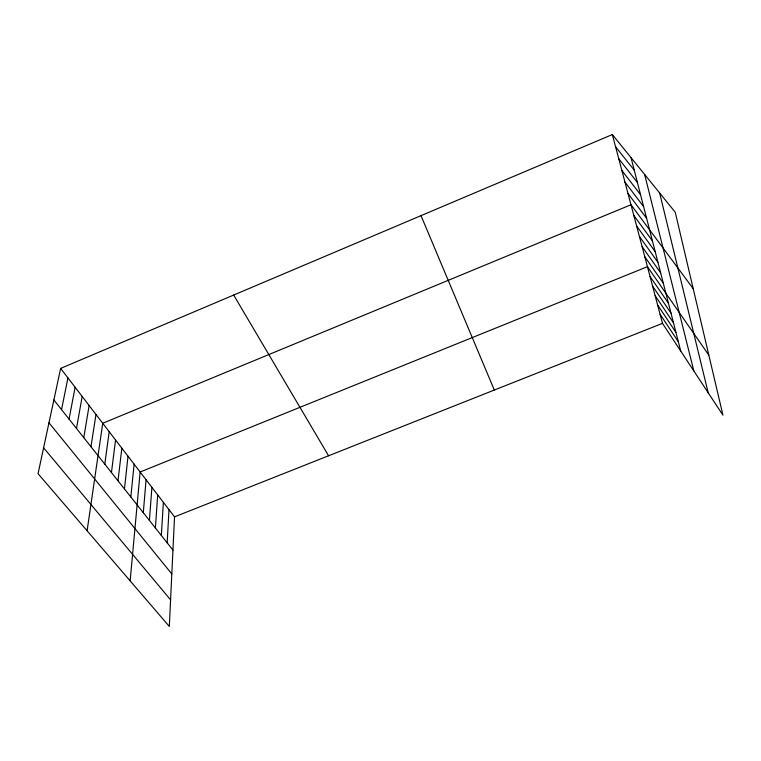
<?xml version="1.0" encoding="UTF-8"?>
<svg xmlns="http://www.w3.org/2000/svg" width="761" height="761" viewBox="0 0 761 761"><rect width="100%" height="100%" fill="white"/><g stroke="black" fill="none" stroke-linecap="round" stroke-linejoin="round"><path stroke-width="1.14" d="M60.652 368.4L174.526 516.862L169.323 626.446L38.05 473.694L60.652 368.4L612.329 134.554L675.235 212.243L722.95 415.173L662.498 323.358L612.329 134.554M167.182 542.84L168.99 509.632M161.342 535.468L163.377 502.317M155.415 527.991L157.679 494.897M149.403 520.41L151.915 487.373M143.306 512.714L146.064 479.744M130.15 580.862L140.129 472.01L647.44 266.692L708.833 355.14M130.835 497L134.117 464.172M124.471 488.971L128.019 456.22M118.003 480.819L121.836 448.162M111.448 472.552L115.558 439.982M104.79 464.153L109.194 431.687M87.106 530.769L102.735 423.268L630.983 204.747L693.195 288.647M90.959 446.717L95.991 414.469M83.777 437.661L89.132 405.527M76.481 428.462L82.178 396.462M69.07 419.111L75.111 387.254M61.536 409.608L67.938 377.894M174.526 516.862L662.498 323.358M43.605 447.82L170.588 599.868M48.98 422.793L171.815 573.946M615.563 146.749L634.255 170.207M53.879 399.953L172.947 550.108M618.75 158.726L637.433 182.545M621.889 170.521L640.543 194.673M624.962 182.117L643.606 206.592M627.996 193.522L646.622 218.302M633.827 215.468L652.405 240.828M636.634 226.027L655.183 251.644M639.402 236.424L657.923 262.298M642.122 246.669L660.615 272.78M644.805 256.761L663.269 283.102M650.046 276.49L668.453 303.259M652.615 286.136L670.983 313.104M655.135 295.639L673.475 322.807M657.628 305.018L675.93 332.367M660.082 314.245L678.346 341.775M233.684 295.059L328.562 455.772M421.014 215.648L494.317 390.051M631.031 157.651L680.734 351.049M644.643 174.469L693.861 370.997M659.644 192.99L708.196 392.762"/></g></svg>
